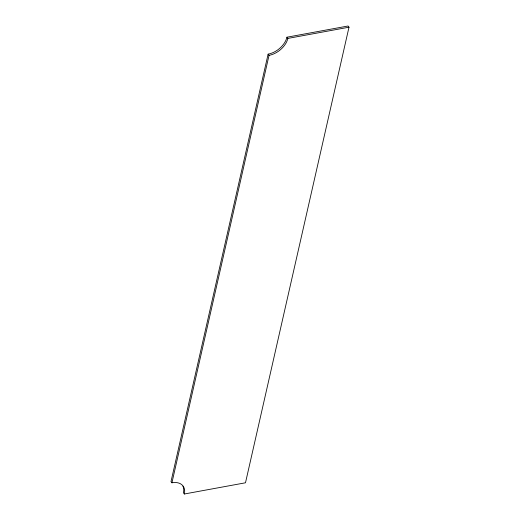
<?xml version="1.0" encoding="UTF-8"?>
<svg xmlns="http://www.w3.org/2000/svg" width="520" height="520" viewBox="0 0 520 520"><rect width="100%" height="100%" fill="white"/><g stroke="black" fill="none" stroke-linecap="round" stroke-linejoin="round"><path stroke-width="0.78" d="M268.112 54.152L171.002 481.591L171.925 482.788A17.979 11.72 -37.5 0 1 184.353 494L245.492 482.788L348.998 27.203L348.075 26L286.936 37.212A17.979 11.72 -37.5 0 1 268.112 54.152L269.035 55.354L171.925 482.788M269.035 55.354A17.979 11.72 -37.5 0 0 287.859 38.415L348.998 27.203M286.936 37.212L287.859 38.415M184.353 494L183.43 492.798A17.979 11.72 -37.5 0 0 182.936 486.148"/></g></svg>
